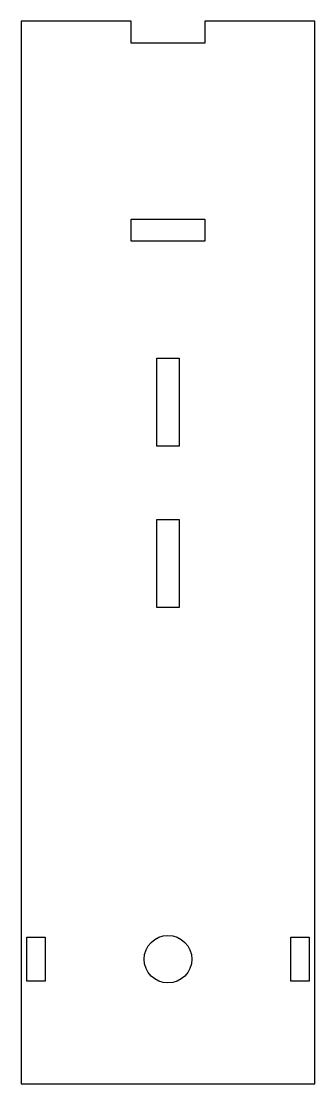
# Model space of a CAD drawing. Header units: millimetres. Extents: x 0 to 40, y 0 to 145.
import ezdxf

# ---------------------------------------------------------------- set-up
doc = ezdxf.new("R2010")
doc.units = ezdxf.units.MM
doc.layers.add('CUT', color=1, linetype='CONTINUOUS')

msp = doc.modelspace()

# ---------------------------------------------------------------- linework, layer by layer
at = {"layer": 'CUT', "color": 1}
for points in [[(0, 0), (40, 0), (40, 145), (25, 145), (25, 142), (15, 142), (15, 145), (0, 145)], [(15, 115), (15, 118), (25, 118), (25, 115)], [(18.5, 87), (18.5, 99), (21.5, 99), (21.5, 87)], [(18.5, 65), (18.5, 77), (21.5, 77), (21.5, 65)], [(0.75, 14), (0.75, 20), (3.25, 20), (3.25, 14)], [(36.75, 14), (36.75, 20), (39.25, 20), (39.25, 14)]]:
    msp.add_lwpolyline(points, close=True, dxfattribs=at)
msp.add_circle((20, 17), 3.25, dxfattribs=at)

doc.saveas('drawing.dxf')
